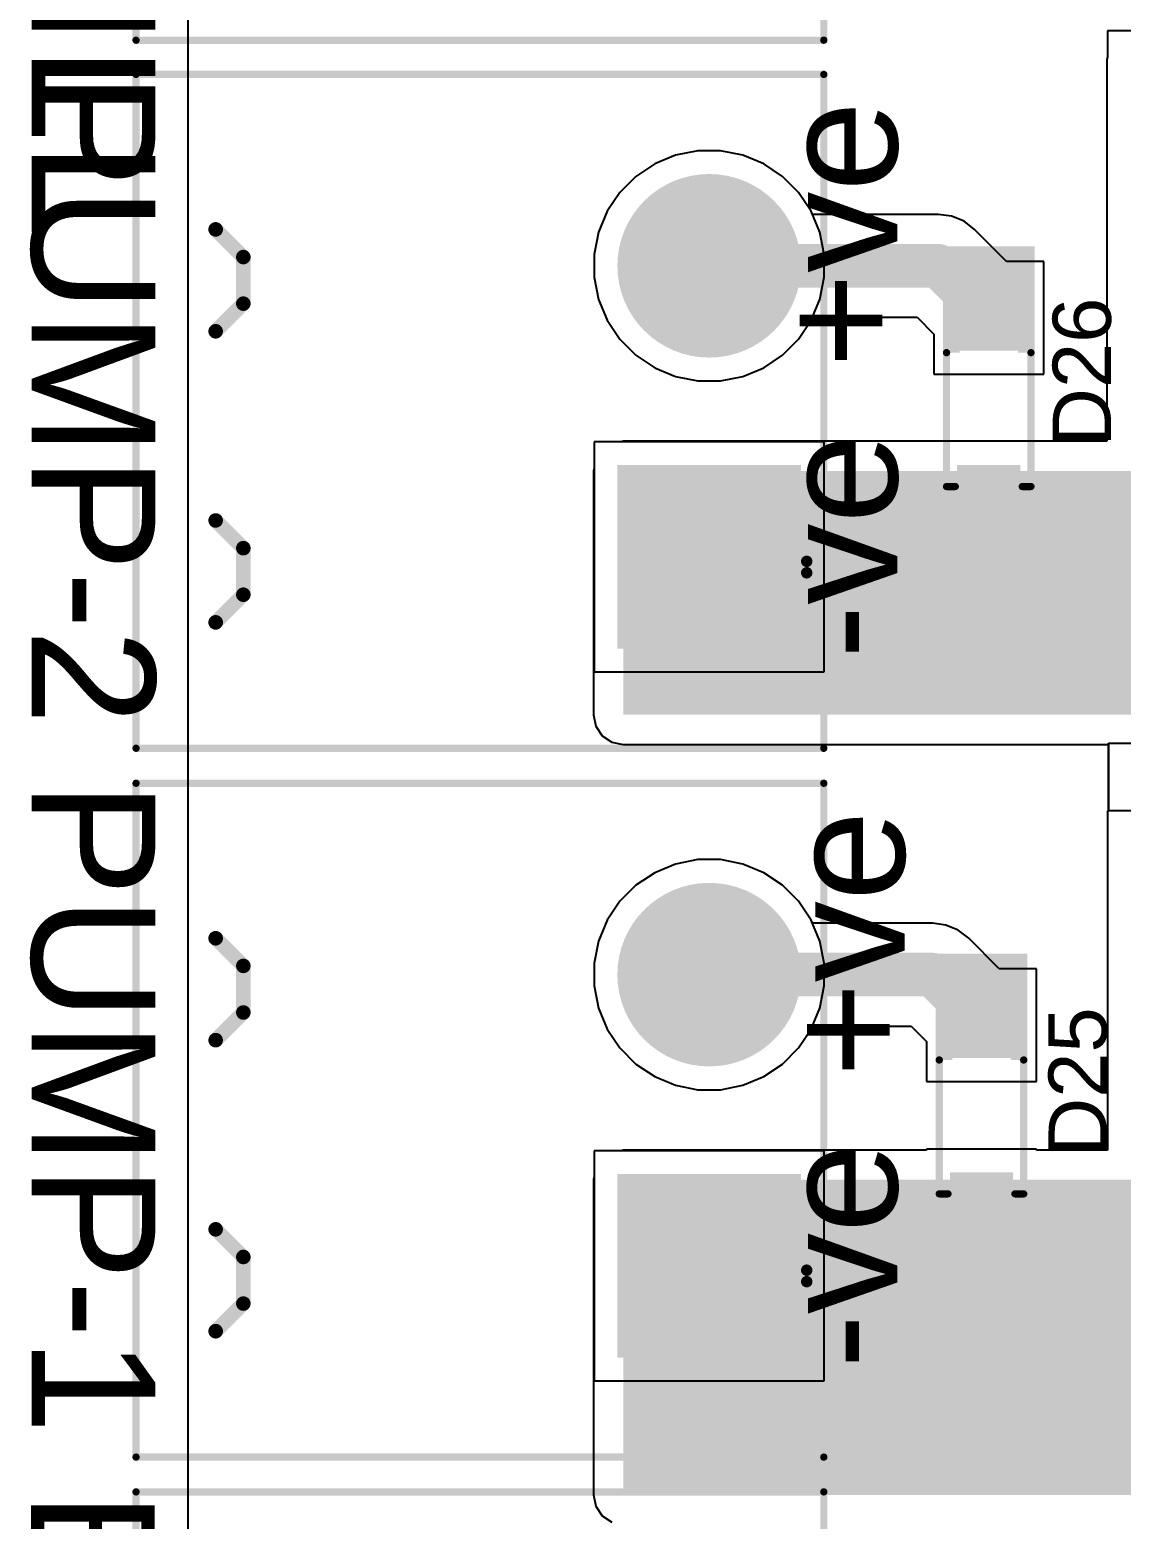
# Model space of a CAD drawing. Header units: millimetres. Extents: x -3 to 5437, y -3 to 5435.
# Drawn here: x -2.76 to 16.28, y 27.61 to 53.6 of the extents above; entities that cross this region are included whole.
import ezdxf

# ---------------------------------------------------------------- set-up
doc = ezdxf.new("R2010")
doc.units = ezdxf.units.MM
for name, color, linetype in [('BottomLayer', 5, 'Continuous'), ('BottomSolder', 6, 'Continuous'), ('MultiLayer', 9, 'Continuous'), ('PadHoleLayer', 156, 'Continuous'), ('TopLayer', 1, 'Continuous'), ('TopOverlay', 2, 'Continuous'), ('TopPaste', 8, 'Continuous'), ('TopSolder', 216, 'Continuous')]:
    doc.layers.add(name, color=color, linetype=linetype)
doc.styles.add('Arial', font='', dxfattribs={"height": 0.2})
doc.styles.get('Arial').set_extended_font_data('Arial')

# ---------------------------------------------------------------- blocks, each defined once
blk = doc.blocks.new('SOD_123_126')
at = {"layer": 'TopLayer'}
for points in [[(-1.1, 0.45), (-1.1, -0.45), (-2.05, -0.45), (-2.05, 0.45)], [(2.05, 0.45), (2.05, -0.45), (1.1, -0.45), (1.1, 0.45)]]:
    blk.add_hatch(color=1, dxfattribs=at).paths.add_polyline_path(points)
at = {"layer": 'TopOverlay'}
for points in [[(0.965, 0.508), (2.819, 0.508), (2.819, 0.8), (0.965, 0.8)], [(2.12, -0.787), (2.819, -0.787), (2.819, 0.787), (2.12, 0.787)], [(0.965, -0.8), (2.819, -0.8), (2.819, -0.508), (0.965, -0.508)]]:
    blk.add_hatch(color=2, dxfattribs=at).paths.add_polyline_path(points)
at = {"layer": 'TopPaste'}
for points in [[(-1.1, 0.45), (-1.1, -0.45), (-2.05, -0.45), (-2.05, 0.45)], [(2.05, 0.45), (2.05, -0.45), (1.1, -0.45), (1.1, 0.45)]]:
    blk.add_hatch(color=8, dxfattribs=at).paths.add_polyline_path(points)
at = {"layer": 'TopSolder'}
for points in [[(-0.998, 0.552), (-0.998, -0.552), (-2.152, -0.552), (-2.152, 0.552)], [(2.152, 0.552), (2.152, -0.552), (0.998, -0.552), (0.998, 0.552)]]:
    blk.add_hatch(color=216, dxfattribs=at).paths.add_polyline_path(points)
at = {"layer": 'TopOverlay', "const_width": 0.127}
for points in [[(-1.372, 0.737), (0.965, 0.737)], [(-1.372, 0.737), (-1.372, 0.584)], [(-1.372, -0.584), (-1.372, -0.737)], [(-1.372, -0.737), (0.965, -0.737)]]:
    blk.add_lwpolyline(points, dxfattribs=at)
at = {"layer": 'TopOverlay', "const_width": 0.0635}
for points in [[(-1.403, 0.737, 1), (-1.34, 0.737, 1)], [(-1.403, 0.737, 1), (-1.34, 0.737, 1)], [(0.933, 0.737, 1), (0.997, 0.737, 1)], [(-1.403, 0.584, 1), (-1.34, 0.584, 1)], [(-1.403, -0.584, 1), (-1.34, -0.584, 1)], [(-1.403, -0.737, 1), (-1.34, -0.737, 1)], [(-1.403, -0.737, 1), (-1.34, -0.737, 1)], [(0.933, -0.737, 1), (0.997, -0.737, 1)]]:
    blk.add_lwpolyline(points, format="xyb", close=True, dxfattribs=at)
blk = doc.blocks.new('SOD_123_127')
at = {"layer": 'TopLayer'}
for points in [[(-1.1, 0.45), (-1.1, -0.45), (-2.05, -0.45), (-2.05, 0.45)], [(2.05, 0.45), (2.05, -0.45), (1.1, -0.45), (1.1, 0.45)]]:
    blk.add_hatch(color=1, dxfattribs=at).paths.add_polyline_path(points)
at = {"layer": 'TopOverlay'}
for points in [[(0.965, 0.508), (2.819, 0.508), (2.819, 0.8), (0.965, 0.8)], [(2.12, -0.787), (2.819, -0.787), (2.819, 0.787), (2.12, 0.787)], [(0.965, -0.8), (2.819, -0.8), (2.819, -0.508), (0.965, -0.508)]]:
    blk.add_hatch(color=2, dxfattribs=at).paths.add_polyline_path(points)
at = {"layer": 'TopPaste'}
for points in [[(-1.1, 0.45), (-1.1, -0.45), (-2.05, -0.45), (-2.05, 0.45)], [(2.05, 0.45), (2.05, -0.45), (1.1, -0.45), (1.1, 0.45)]]:
    blk.add_hatch(color=8, dxfattribs=at).paths.add_polyline_path(points)
at = {"layer": 'TopSolder'}
for points in [[(-0.998, 0.552), (-0.998, -0.552), (-2.152, -0.552), (-2.152, 0.552)], [(2.152, 0.552), (2.152, -0.552), (0.998, -0.552), (0.998, 0.552)]]:
    blk.add_hatch(color=216, dxfattribs=at).paths.add_polyline_path(points)
at = {"layer": 'TopOverlay', "const_width": 0.127}
for points in [[(-1.372, 0.737), (0.965, 0.737)], [(-1.372, 0.737), (-1.372, 0.584)], [(-1.372, -0.584), (-1.372, -0.737)], [(-1.372, -0.737), (0.965, -0.737)]]:
    blk.add_lwpolyline(points, dxfattribs=at)
at = {"layer": 'TopOverlay', "const_width": 0.0635}
for points in [[(-1.403, 0.737, 1), (-1.34, 0.737, 1)], [(-1.403, 0.737, 1), (-1.34, 0.737, 1)], [(0.933, 0.737, 1), (0.997, 0.737, 1)], [(-1.403, 0.584, 1), (-1.34, 0.584, 1)], [(-1.403, -0.584, 1), (-1.34, -0.584, 1)], [(-1.403, -0.737, 1), (-1.34, -0.737, 1)], [(-1.403, -0.737, 1), (-1.34, -0.737, 1)], [(0.933, -0.737, 1), (0.997, -0.737, 1)]]:
    blk.add_lwpolyline(points, format="xyb", close=True, dxfattribs=at)
blk = doc.blocks.new('TBP01R1_508_02BE_345')
at = {"layer": 'BottomLayer'}
blk.add_hatch(color=5, dxfattribs=at).paths.add_polyline_path([(-4.04, 1.5), (-1.04, 1.5), (-1.04, -1.5), (-4.04, -1.5)])
h = blk.add_hatch(color=5, dxfattribs=at)
edge = h.paths.add_edge_path()
edge.add_arc((2.54, 0), 1.5, 0, 360)
at = {"layer": 'BottomSolder'}
blk.add_hatch(color=6, dxfattribs=at).paths.add_polyline_path([(-4.142, 1.602), (-0.938, 1.602), (-0.938, -1.602), (-4.142, -1.602)])
h = blk.add_hatch(color=6, dxfattribs=at)
edge = h.paths.add_edge_path()
edge.add_arc((2.54, 0), 1.602, 0, 360)
at = {"layer": 'MultiLayer'}
blk.add_hatch(color=9, dxfattribs=at).paths.add_polyline_path([(-4.04, 1.5), (-1.04, 1.5), (-1.04, -1.5), (-4.04, -1.5)])
h = blk.add_hatch(color=9, dxfattribs=at)
edge = h.paths.add_edge_path()
edge.add_arc((2.54, 0), 1.5, 0, 360)
at = {"layer": 'PadHoleLayer'}
h = blk.add_hatch(color=156, dxfattribs=at)
edge = h.paths.add_edge_path()
edge.add_arc((-2.54, 0), 0.85, 0, 360)
h = blk.add_hatch(color=156, dxfattribs=at)
edge = h.paths.add_edge_path()
edge.add_arc((2.54, 0), 0.85, 0, 360)
at = {"layer": 'TopLayer'}
blk.add_hatch(color=1, dxfattribs=at).paths.add_polyline_path([(-4.04, 1.5), (-1.04, 1.5), (-1.04, -1.5), (-4.04, -1.5)])
h = blk.add_hatch(color=1, dxfattribs=at)
edge = h.paths.add_edge_path()
edge.add_arc((2.54, 0), 1.5, 0, 360)
at = {"layer": 'TopSolder'}
blk.add_hatch(color=216, dxfattribs=at).paths.add_polyline_path([(-4.142, 1.602), (-0.938, 1.602), (-0.938, -1.602), (-4.142, -1.602)])
h = blk.add_hatch(color=216, dxfattribs=at)
edge = h.paths.add_edge_path()
edge.add_arc((2.54, 0), 1.602, 0, 360)
at = {"layer": 'TopOverlay'}
for points, const_width in [([(-5.88, 10), (5.88, 10)], 0.127), ([(-5.88, 10), (-5.88, -2)], 0.127), ([(5.88, 10), (5.88, -2)], 0.127), ([(-3.683, 8.611), (-3.2, 8.128)], 0.254), ([(-1.905, 8.611), (-2.388, 8.128)], 0.254), ([(1.397, 8.611), (1.88, 8.128)], 0.254), ([(1.397, 8.611), (1.88, 8.128)], 0.254), ([(3.175, 8.611), (2.692, 8.128)], 0.254), ([(3.175, 8.611), (2.692, 8.128)], 0.254), ([(-3.2, 8.128), (-2.388, 8.128)], 0.254), ([(1.88, 8.128), (2.692, 8.128)], 0.254), ([(1.88, 8.128), (2.692, 8.128)], 0.254), ([(-5.88, -2), (5.88, -2)], 0.127)]:
    blk.add_lwpolyline(points, dxfattribs=dict(at, const_width=const_width))
for points, const_width in [([(-5.912, 10, 1), (-5.848, 10, 1)], 0.0635), ([(-5.912, 10, 1), (-5.848, 10, 1)], 0.0635), ([(5.848, 10, 1), (5.912, 10, 1)], 0.0635), ([(5.848, 10, 1), (5.912, 10, 1)], 0.0635), ([(-3.747, 8.611, 1), (-3.619, 8.611, 1)], 0.127), ([(-1.968, 8.611, 1), (-1.841, 8.611, 1)], 0.127), ([(1.333, 8.611, 1), (1.46, 8.611, 1)], 0.127), ([(1.333, 8.611, 1), (1.46, 8.611, 1)], 0.127), ([(3.111, 8.611, 1), (3.239, 8.611, 1)], 0.127), ([(3.111, 8.611, 1), (3.239, 8.611, 1)], 0.127), ([(-3.264, 8.128, 1), (-3.137, 8.128, 1)], 0.127), ([(-3.264, 8.128, 1), (-3.137, 8.128, 1)], 0.127), ([(-2.451, 8.128, 1), (-2.324, 8.128, 1)], 0.127), ([(-2.451, 8.128, 1), (-2.324, 8.128, 1)], 0.127), ([(1.816, 8.128, 1), (1.943, 8.128, 1)], 0.127), ([(1.816, 8.128, 1), (1.943, 8.128, 1)], 0.127), ([(1.816, 8.128, 1), (1.943, 8.128, 1)], 0.127), ([(1.816, 8.128, 1), (1.943, 8.128, 1)], 0.127), ([(2.629, 8.128, 1), (2.756, 8.128, 1)], 0.127), ([(2.629, 8.128, 1), (2.756, 8.128, 1)], 0.127), ([(2.629, 8.128, 1), (2.756, 8.128, 1)], 0.127), ([(2.629, 8.128, 1), (2.756, 8.128, 1)], 0.127), ([(-2.618, -1.702, 1), (-2.818, -1.702, 1)], 0.2), ([(-2.868, -1.702, 1), (-2.768, -1.702, 1)], 0.1), ([(-2.668, -1.702, 1), (-2.568, -1.702, 1)], 0.1), ([(-5.912, -2, 1), (-5.848, -2, 1)], 0.0635), ([(-5.912, -2, 1), (-5.848, -2, 1)], 0.0635), ([(5.848, -2, 1), (5.912, -2, 1)], 0.0635), ([(5.848, -2, 1), (5.912, -2, 1)], 0.0635)]:
    blk.add_lwpolyline(points, format="xyb", close=True, dxfattribs=dict(at, const_width=const_width))
blk = doc.blocks.new('TBP01R1_508_02BE_346')
at = {"layer": 'BottomLayer'}
blk.add_hatch(color=5, dxfattribs=at).paths.add_polyline_path([(-4.04, 1.5), (-1.04, 1.5), (-1.04, -1.5), (-4.04, -1.5)])
h = blk.add_hatch(color=5, dxfattribs=at)
edge = h.paths.add_edge_path()
edge.add_arc((2.54, 0), 1.5, 0, 360)
at = {"layer": 'BottomSolder'}
blk.add_hatch(color=6, dxfattribs=at).paths.add_polyline_path([(-4.142, 1.602), (-0.938, 1.602), (-0.938, -1.602), (-4.142, -1.602)])
h = blk.add_hatch(color=6, dxfattribs=at)
edge = h.paths.add_edge_path()
edge.add_arc((2.54, 0), 1.602, 0, 360)
at = {"layer": 'MultiLayer'}
blk.add_hatch(color=9, dxfattribs=at).paths.add_polyline_path([(-4.04, 1.5), (-1.04, 1.5), (-1.04, -1.5), (-4.04, -1.5)])
h = blk.add_hatch(color=9, dxfattribs=at)
edge = h.paths.add_edge_path()
edge.add_arc((2.54, 0), 1.5, 0, 360)
at = {"layer": 'PadHoleLayer'}
h = blk.add_hatch(color=156, dxfattribs=at)
edge = h.paths.add_edge_path()
edge.add_arc((-2.54, 0), 0.85, 0, 360)
h = blk.add_hatch(color=156, dxfattribs=at)
edge = h.paths.add_edge_path()
edge.add_arc((2.54, 0), 0.85, 0, 360)
at = {"layer": 'TopLayer'}
blk.add_hatch(color=1, dxfattribs=at).paths.add_polyline_path([(-4.04, 1.5), (-1.04, 1.5), (-1.04, -1.5), (-4.04, -1.5)])
h = blk.add_hatch(color=1, dxfattribs=at)
edge = h.paths.add_edge_path()
edge.add_arc((2.54, 0), 1.5, 0, 360)
at = {"layer": 'TopSolder'}
blk.add_hatch(color=216, dxfattribs=at).paths.add_polyline_path([(-4.142, 1.602), (-0.938, 1.602), (-0.938, -1.602), (-4.142, -1.602)])
h = blk.add_hatch(color=216, dxfattribs=at)
edge = h.paths.add_edge_path()
edge.add_arc((2.54, 0), 1.602, 0, 360)
at = {"layer": 'TopOverlay'}
for points, const_width in [([(-5.88, 10), (5.88, 10)], 0.127), ([(-5.88, 10), (-5.88, -2)], 0.127), ([(5.88, 10), (5.88, -2)], 0.127), ([(-3.683, 8.611), (-3.2, 8.128)], 0.254), ([(-1.905, 8.611), (-2.388, 8.128)], 0.254), ([(1.397, 8.611), (1.88, 8.128)], 0.254), ([(1.397, 8.611), (1.88, 8.128)], 0.254), ([(3.175, 8.611), (2.692, 8.128)], 0.254), ([(3.175, 8.611), (2.692, 8.128)], 0.254), ([(-3.2, 8.128), (-2.388, 8.128)], 0.254), ([(1.88, 8.128), (2.692, 8.128)], 0.254), ([(1.88, 8.128), (2.692, 8.128)], 0.254), ([(-5.88, -2), (5.88, -2)], 0.127)]:
    blk.add_lwpolyline(points, dxfattribs=dict(at, const_width=const_width))
for points, const_width in [([(-5.912, 10, 1), (-5.848, 10, 1)], 0.0635), ([(-5.912, 10, 1), (-5.848, 10, 1)], 0.0635), ([(5.848, 10, 1), (5.912, 10, 1)], 0.0635), ([(5.848, 10, 1), (5.912, 10, 1)], 0.0635), ([(-3.747, 8.611, 1), (-3.619, 8.611, 1)], 0.127), ([(-1.968, 8.611, 1), (-1.841, 8.611, 1)], 0.127), ([(1.333, 8.611, 1), (1.46, 8.611, 1)], 0.127), ([(1.333, 8.611, 1), (1.46, 8.611, 1)], 0.127), ([(3.111, 8.611, 1), (3.239, 8.611, 1)], 0.127), ([(3.111, 8.611, 1), (3.239, 8.611, 1)], 0.127), ([(-3.264, 8.128, 1), (-3.137, 8.128, 1)], 0.127), ([(-3.264, 8.128, 1), (-3.137, 8.128, 1)], 0.127), ([(-2.451, 8.128, 1), (-2.324, 8.128, 1)], 0.127), ([(-2.451, 8.128, 1), (-2.324, 8.128, 1)], 0.127), ([(1.816, 8.128, 1), (1.943, 8.128, 1)], 0.127), ([(1.816, 8.128, 1), (1.943, 8.128, 1)], 0.127), ([(1.816, 8.128, 1), (1.943, 8.128, 1)], 0.127), ([(1.816, 8.128, 1), (1.943, 8.128, 1)], 0.127), ([(2.629, 8.128, 1), (2.756, 8.128, 1)], 0.127), ([(2.629, 8.128, 1), (2.756, 8.128, 1)], 0.127), ([(2.629, 8.128, 1), (2.756, 8.128, 1)], 0.127), ([(2.629, 8.128, 1), (2.756, 8.128, 1)], 0.127), ([(-2.618, -1.702, 1), (-2.818, -1.702, 1)], 0.2), ([(-2.868, -1.702, 1), (-2.768, -1.702, 1)], 0.1), ([(-2.668, -1.702, 1), (-2.568, -1.702, 1)], 0.1), ([(-5.912, -2, 1), (-5.848, -2, 1)], 0.0635), ([(-5.912, -2, 1), (-5.848, -2, 1)], 0.0635), ([(5.848, -2, 1), (5.912, -2, 1)], 0.0635), ([(5.848, -2, 1), (5.912, -2, 1)], 0.0635)]:
    blk.add_lwpolyline(points, format="xyb", close=True, dxfattribs=dict(at, const_width=const_width))
blk = doc.blocks.new('TBP01R1_508_02BE_347')
at = {"layer": 'BottomLayer'}
blk.add_hatch(color=5, dxfattribs=at).paths.add_polyline_path([(-4.04, 1.5), (-1.04, 1.5), (-1.04, -1.5), (-4.04, -1.5)])
h = blk.add_hatch(color=5, dxfattribs=at)
edge = h.paths.add_edge_path()
edge.add_arc((2.54, 0), 1.5, 0, 360)
at = {"layer": 'BottomSolder'}
blk.add_hatch(color=6, dxfattribs=at).paths.add_polyline_path([(-4.142, 1.602), (-0.938, 1.602), (-0.938, -1.602), (-4.142, -1.602)])
h = blk.add_hatch(color=6, dxfattribs=at)
edge = h.paths.add_edge_path()
edge.add_arc((2.54, 0), 1.602, 0, 360)
at = {"layer": 'MultiLayer'}
blk.add_hatch(color=9, dxfattribs=at).paths.add_polyline_path([(-4.04, 1.5), (-1.04, 1.5), (-1.04, -1.5), (-4.04, -1.5)])
h = blk.add_hatch(color=9, dxfattribs=at)
edge = h.paths.add_edge_path()
edge.add_arc((2.54, 0), 1.5, 0, 360)
at = {"layer": 'PadHoleLayer'}
h = blk.add_hatch(color=156, dxfattribs=at)
edge = h.paths.add_edge_path()
edge.add_arc((-2.54, 0), 0.85, 0, 360)
h = blk.add_hatch(color=156, dxfattribs=at)
edge = h.paths.add_edge_path()
edge.add_arc((2.54, 0), 0.85, 0, 360)
at = {"layer": 'TopLayer'}
blk.add_hatch(color=1, dxfattribs=at).paths.add_polyline_path([(-4.04, 1.5), (-1.04, 1.5), (-1.04, -1.5), (-4.04, -1.5)])
h = blk.add_hatch(color=1, dxfattribs=at)
edge = h.paths.add_edge_path()
edge.add_arc((2.54, 0), 1.5, 0, 360)
at = {"layer": 'TopSolder'}
blk.add_hatch(color=216, dxfattribs=at).paths.add_polyline_path([(-4.142, 1.602), (-0.938, 1.602), (-0.938, -1.602), (-4.142, -1.602)])
h = blk.add_hatch(color=216, dxfattribs=at)
edge = h.paths.add_edge_path()
edge.add_arc((2.54, 0), 1.602, 0, 360)
at = {"layer": 'TopOverlay'}
for points, const_width in [([(-5.88, 10), (5.88, 10)], 0.127), ([(-5.88, 10), (-5.88, -2)], 0.127), ([(5.88, 10), (5.88, -2)], 0.127), ([(-3.683, 8.611), (-3.2, 8.128)], 0.254), ([(-1.905, 8.611), (-2.388, 8.128)], 0.254), ([(1.397, 8.611), (1.88, 8.128)], 0.254), ([(1.397, 8.611), (1.88, 8.128)], 0.254), ([(3.175, 8.611), (2.692, 8.128)], 0.254), ([(3.175, 8.611), (2.692, 8.128)], 0.254), ([(-3.2, 8.128), (-2.388, 8.128)], 0.254), ([(1.88, 8.128), (2.692, 8.128)], 0.254), ([(1.88, 8.128), (2.692, 8.128)], 0.254), ([(-5.88, -2), (5.88, -2)], 0.127)]:
    blk.add_lwpolyline(points, dxfattribs=dict(at, const_width=const_width))
for points, const_width in [([(-5.912, 10, 1), (-5.848, 10, 1)], 0.0635), ([(-5.912, 10, 1), (-5.848, 10, 1)], 0.0635), ([(5.848, 10, 1), (5.912, 10, 1)], 0.0635), ([(5.848, 10, 1), (5.912, 10, 1)], 0.0635), ([(-3.747, 8.611, 1), (-3.619, 8.611, 1)], 0.127), ([(-1.968, 8.611, 1), (-1.841, 8.611, 1)], 0.127), ([(1.333, 8.611, 1), (1.46, 8.611, 1)], 0.127), ([(1.333, 8.611, 1), (1.46, 8.611, 1)], 0.127), ([(3.111, 8.611, 1), (3.239, 8.611, 1)], 0.127), ([(3.111, 8.611, 1), (3.239, 8.611, 1)], 0.127), ([(-3.264, 8.128, 1), (-3.137, 8.128, 1)], 0.127), ([(-3.264, 8.128, 1), (-3.137, 8.128, 1)], 0.127), ([(-2.451, 8.128, 1), (-2.324, 8.128, 1)], 0.127), ([(-2.451, 8.128, 1), (-2.324, 8.128, 1)], 0.127), ([(1.816, 8.128, 1), (1.943, 8.128, 1)], 0.127), ([(1.816, 8.128, 1), (1.943, 8.128, 1)], 0.127), ([(1.816, 8.128, 1), (1.943, 8.128, 1)], 0.127), ([(1.816, 8.128, 1), (1.943, 8.128, 1)], 0.127), ([(2.629, 8.128, 1), (2.756, 8.128, 1)], 0.127), ([(2.629, 8.128, 1), (2.756, 8.128, 1)], 0.127), ([(2.629, 8.128, 1), (2.756, 8.128, 1)], 0.127), ([(2.629, 8.128, 1), (2.756, 8.128, 1)], 0.127), ([(-2.618, -1.702, 1), (-2.818, -1.702, 1)], 0.2), ([(-2.868, -1.702, 1), (-2.768, -1.702, 1)], 0.1), ([(-2.668, -1.702, 1), (-2.568, -1.702, 1)], 0.1), ([(-5.912, -2, 1), (-5.848, -2, 1)], 0.0635), ([(-5.912, -2, 1), (-5.848, -2, 1)], 0.0635), ([(5.848, -2, 1), (5.912, -2, 1)], 0.0635), ([(5.848, -2, 1), (5.912, -2, 1)], 0.0635)]:
    blk.add_lwpolyline(points, format="xyb", close=True, dxfattribs=dict(at, const_width=const_width))
blk = doc.blocks.new('TBP01R1_508_02BE_348')
at = {"layer": 'BottomLayer'}
blk.add_hatch(color=5, dxfattribs=at).paths.add_polyline_path([(-4.04, 1.5), (-1.04, 1.5), (-1.04, -1.5), (-4.04, -1.5)])
h = blk.add_hatch(color=5, dxfattribs=at)
edge = h.paths.add_edge_path()
edge.add_arc((2.54, 0), 1.5, 0, 360)
at = {"layer": 'BottomSolder'}
blk.add_hatch(color=6, dxfattribs=at).paths.add_polyline_path([(-4.142, 1.602), (-0.938, 1.602), (-0.938, -1.602), (-4.142, -1.602)])
h = blk.add_hatch(color=6, dxfattribs=at)
edge = h.paths.add_edge_path()
edge.add_arc((2.54, 0), 1.602, 0, 360)
at = {"layer": 'MultiLayer'}
blk.add_hatch(color=9, dxfattribs=at).paths.add_polyline_path([(-4.04, 1.5), (-1.04, 1.5), (-1.04, -1.5), (-4.04, -1.5)])
h = blk.add_hatch(color=9, dxfattribs=at)
edge = h.paths.add_edge_path()
edge.add_arc((2.54, 0), 1.5, 0, 360)
at = {"layer": 'PadHoleLayer'}
h = blk.add_hatch(color=156, dxfattribs=at)
edge = h.paths.add_edge_path()
edge.add_arc((-2.54, 0), 0.85, 0, 360)
h = blk.add_hatch(color=156, dxfattribs=at)
edge = h.paths.add_edge_path()
edge.add_arc((2.54, 0), 0.85, 0, 360)
at = {"layer": 'TopLayer'}
blk.add_hatch(color=1, dxfattribs=at).paths.add_polyline_path([(-4.04, 1.5), (-1.04, 1.5), (-1.04, -1.5), (-4.04, -1.5)])
h = blk.add_hatch(color=1, dxfattribs=at)
edge = h.paths.add_edge_path()
edge.add_arc((2.54, 0), 1.5, 0, 360)
at = {"layer": 'TopSolder'}
blk.add_hatch(color=216, dxfattribs=at).paths.add_polyline_path([(-4.142, 1.602), (-0.938, 1.602), (-0.938, -1.602), (-4.142, -1.602)])
h = blk.add_hatch(color=216, dxfattribs=at)
edge = h.paths.add_edge_path()
edge.add_arc((2.54, 0), 1.602, 0, 360)
at = {"layer": 'TopOverlay'}
for points, const_width in [([(-5.88, 10), (-5.88, -2)], 0.127), ([(-5.88, 10), (5.88, 10)], 0.127), ([(5.88, 10), (5.88, -2)], 0.127), ([(-3.683, 8.611), (-3.2, 8.128)], 0.254), ([(-1.905, 8.611), (-2.388, 8.128)], 0.254), ([(1.397, 8.611), (1.88, 8.128)], 0.254), ([(1.397, 8.611), (1.88, 8.128)], 0.254), ([(3.175, 8.611), (2.692, 8.128)], 0.254), ([(3.175, 8.611), (2.692, 8.128)], 0.254), ([(-3.2, 8.128), (-2.388, 8.128)], 0.254), ([(1.88, 8.128), (2.692, 8.128)], 0.254), ([(1.88, 8.128), (2.692, 8.128)], 0.254), ([(-5.88, -2), (5.88, -2)], 0.127)]:
    blk.add_lwpolyline(points, dxfattribs=dict(at, const_width=const_width))
for points, const_width in [([(-5.912, 10, 1), (-5.848, 10, 1)], 0.0635), ([(-5.912, 10, 1), (-5.848, 10, 1)], 0.0635), ([(5.848, 10, 1), (5.912, 10, 1)], 0.0635), ([(5.848, 10, 1), (5.912, 10, 1)], 0.0635), ([(-3.747, 8.611, 1), (-3.619, 8.611, 1)], 0.127), ([(-1.968, 8.611, 1), (-1.841, 8.611, 1)], 0.127), ([(1.333, 8.611, 1), (1.46, 8.611, 1)], 0.127), ([(1.333, 8.611, 1), (1.46, 8.611, 1)], 0.127), ([(3.111, 8.611, 1), (3.239, 8.611, 1)], 0.127), ([(3.111, 8.611, 1), (3.239, 8.611, 1)], 0.127), ([(-3.264, 8.128, 1), (-3.137, 8.128, 1)], 0.127), ([(-3.264, 8.128, 1), (-3.137, 8.128, 1)], 0.127), ([(-2.451, 8.128, 1), (-2.324, 8.128, 1)], 0.127), ([(-2.451, 8.128, 1), (-2.324, 8.128, 1)], 0.127), ([(1.816, 8.128, 1), (1.943, 8.128, 1)], 0.127), ([(1.816, 8.128, 1), (1.943, 8.128, 1)], 0.127), ([(1.816, 8.128, 1), (1.943, 8.128, 1)], 0.127), ([(1.816, 8.128, 1), (1.943, 8.128, 1)], 0.127), ([(2.629, 8.128, 1), (2.756, 8.128, 1)], 0.127), ([(2.629, 8.128, 1), (2.756, 8.128, 1)], 0.127), ([(2.629, 8.128, 1), (2.756, 8.128, 1)], 0.127), ([(2.629, 8.128, 1), (2.756, 8.128, 1)], 0.127), ([(-2.618, -1.702, 1), (-2.818, -1.702, 1)], 0.2), ([(-2.868, -1.702, 1), (-2.768, -1.702, 1)], 0.1), ([(-2.668, -1.702, 1), (-2.568, -1.702, 1)], 0.1), ([(-5.912, -2, 1), (-5.848, -2, 1)], 0.0635), ([(-5.912, -2, 1), (-5.848, -2, 1)], 0.0635), ([(5.848, -2, 1), (5.912, -2, 1)], 0.0635), ([(5.848, -2, 1), (5.912, -2, 1)], 0.0635)]:
    blk.add_lwpolyline(points, format="xyb", close=True, dxfattribs=dict(at, const_width=const_width))

msp = doc.modelspace()

# ---------------------------------------------------------------- hatches: boundary and pattern name
at = {"layer": 'TopLayer'}
for points in [[(7.591, 41.645), (25.437, 41.645), (25.437, 45.901), (7.591, 45.901)], [(7.591, 28.03), (25.26, 28.03), (25.26, 33.53), (7.591, 33.53)]]:
    msp.add_hatch(color=1, dxfattribs=at).paths.add_polyline_path(points)

# ---------------------------------------------------------------- linework, layer by layer
at = {"layer": 'BottomLayer'}
for p, q in [((0.003, 2.754), (0.003, 115.689)), ((8.893, 51.489), (8.505, 51.412)), ((9.289, 51.489), (8.893, 51.489)), ((9.677, 51.412), (9.289, 51.489)), ((8.14, 51.26), (7.811, 51.041)), ((8.505, 51.412), (8.14, 51.26)), ((10.042, 51.26), (9.677, 51.412)), ((10.371, 51.041), (10.042, 51.26)), ((7.811, 51.041), (7.531, 50.761)), ((10.651, 50.761), (10.371, 51.041)), ((7.531, 50.761), (7.312, 50.432)), ((10.871, 50.432), (10.651, 50.761)), ((7.312, 50.432), (7.16, 50.067)), ((11.022, 50.067), (10.871, 50.432)), ((7.16, 50.067), (7.083, 49.679)), ((11.099, 49.679), (11.022, 50.067)), ((7.083, 49.679), (7.083, 49.283)), ((11.099, 49.283), (11.099, 49.679)), ((7.083, 49.283), (7.16, 48.895)), ((11.022, 48.895), (11.099, 49.283)), ((7.16, 48.895), (7.312, 48.53)), ((10.871, 48.53), (11.022, 48.895)), ((7.312, 48.53), (7.531, 48.201)), ((10.651, 48.201), (10.871, 48.53)), ((7.531, 48.201), (7.811, 47.921)), ((10.371, 47.921), (10.651, 48.201)), ((7.811, 47.921), (8.14, 47.701)), ((10.042, 47.701), (10.371, 47.921)), ((8.14, 47.701), (8.505, 47.55)), ((9.677, 47.55), (10.042, 47.701)), ((8.505, 47.55), (8.893, 47.473)), ((8.893, 47.473), (9.289, 47.473)), ((9.289, 47.473), (9.677, 47.55)), ((11.099, 46.409), (7.083, 46.409)), ((7.083, 46.409), (7.083, 42.393)), ((11.099, 42.393), (11.099, 46.409)), ((7.083, 42.393), (11.099, 42.393)), ((8.505, 39.041), (8.14, 38.889)), ((8.893, 39.118), (8.505, 39.041)), ((9.289, 39.118), (8.893, 39.118)), ((9.677, 39.041), (9.289, 39.118)), ((10.042, 38.889), (9.677, 39.041)), ((8.14, 38.889), (7.811, 38.67)), ((10.371, 38.67), (10.042, 38.889)), ((7.811, 38.67), (7.531, 38.39)), ((10.651, 38.39), (10.371, 38.67)), ((7.531, 38.39), (7.312, 38.061)), ((10.871, 38.061), (10.651, 38.39)), ((7.312, 38.061), (7.16, 37.696)), ((11.022, 37.696), (10.871, 38.061)), ((7.16, 37.696), (7.083, 37.308)), ((11.099, 37.308), (11.022, 37.696)), ((7.083, 37.308), (7.083, 36.912)), ((11.099, 36.912), (11.099, 37.308)), ((7.083, 36.912), (7.16, 36.524)), ((11.022, 36.524), (11.099, 36.912)), ((7.16, 36.524), (7.312, 36.159)), ((10.871, 36.159), (11.022, 36.524)), ((7.312, 36.159), (7.531, 35.83)), ((10.651, 35.83), (10.871, 36.159)), ((7.531, 35.83), (7.811, 35.55)), ((10.371, 35.55), (10.651, 35.83)), ((7.811, 35.55), (8.14, 35.33)), ((10.042, 35.33), (10.371, 35.55)), ((8.14, 35.33), (8.505, 35.179)), ((8.505, 35.179), (8.893, 35.102)), ((8.893, 35.102), (9.289, 35.102)), ((9.289, 35.102), (9.677, 35.179)), ((9.677, 35.179), (10.042, 35.33)), ((11.099, 34.038), (7.083, 34.038)), ((7.083, 34.038), (7.083, 30.022)), ((11.099, 30.022), (11.099, 34.038)), ((7.083, 30.022), (11.099, 30.022))]:
    msp.add_line(p, q, dxfattribs=at)
at = {"layer": 'TopLayer'}
for p, q in [((0.003, 2.754), (0.003, 115.689)), ((16.497, 53.583), (16.039, 53.583)), ((16.039, 53.583), (16.039, 53.125)), ((16.039, 53.125), (16.029, 53.075)), ((16.029, 53.075), (16.029, 46.419)), ((8.893, 51.489), (8.505, 51.412)), ((9.289, 51.489), (8.893, 51.489)), ((9.677, 51.412), (9.289, 51.489)), ((8.14, 51.26), (7.811, 51.041)), ((8.505, 51.412), (8.14, 51.26)), ((10.042, 51.26), (9.677, 51.412)), ((10.371, 51.041), (10.042, 51.26)), ((7.811, 51.041), (7.531, 50.761)), ((10.651, 50.761), (10.371, 51.041)), ((7.531, 50.761), (7.312, 50.432)), ((10.871, 50.432), (10.651, 50.761)), ((7.312, 50.432), (7.16, 50.067)), ((10.893, 50.378), (10.871, 50.432)), ((13.089, 50.378), (10.893, 50.378)), ((13.321, 50.347), (13.089, 50.378)), ((13.537, 50.257), (13.321, 50.347)), ((13.723, 50.115), (13.537, 50.257)), ((7.16, 50.067), (7.083, 49.679)), ((14.28, 49.558), (13.723, 50.115)), ((7.083, 49.679), (7.083, 49.283)), ((14.927, 49.558), (14.28, 49.558)), ((14.927, 47.592), (14.927, 49.558)), ((7.083, 49.283), (7.16, 48.895)), ((7.16, 48.895), (7.312, 48.53)), ((7.312, 48.53), (7.531, 48.201)), ((10.651, 48.201), (10.871, 48.53)), ((10.871, 48.53), (10.893, 48.584)), ((10.893, 48.584), (12.717, 48.584)), ((12.717, 48.584), (13.011, 48.29)), ((7.531, 48.201), (7.811, 47.921)), ((10.371, 47.921), (10.651, 48.201)), ((13.011, 48.29), (13.011, 47.592)), ((7.811, 47.921), (8.14, 47.701)), ((10.042, 47.701), (10.371, 47.921)), ((8.14, 47.701), (8.505, 47.55)), ((9.677, 47.55), (10.042, 47.701)), ((13.011, 47.592), (14.927, 47.592)), ((8.505, 47.55), (8.893, 47.473)), ((8.893, 47.473), (9.289, 47.473)), ((9.289, 47.473), (9.677, 47.55)), ((7.541, 46.409), (7.083, 46.409)), ((7.083, 46.409), (7.083, 45.951)), ((7.591, 46.419), (7.541, 46.409)), ((16.029, 46.419), (7.591, 46.419)), ((7.083, 45.951), (7.073, 45.901)), ((7.073, 45.901), (7.073, 41.645)), ((7.073, 41.645), (7.113, 41.447)), ((7.113, 41.447), (7.225, 41.279)), ((7.225, 41.279), (7.393, 41.167)), ((7.393, 41.167), (7.591, 41.127)), ((7.591, 41.127), (16.056, 41.127)), ((16.056, 39.968), (16.056, 41.148)), ((16.056, 41.148), (16.925, 41.148)), ((16.056, 41.127), (16.056, 39.968)), ((16.056, 39.968), (16.039, 39.968)), ((16.039, 39.968), (16.039, 34.048)), ((16.925, 39.968), (16.056, 39.968)), ((8.505, 39.041), (8.14, 38.889)), ((8.893, 39.118), (8.505, 39.041)), ((9.289, 39.118), (8.893, 39.118)), ((9.677, 39.041), (9.289, 39.118)), ((10.042, 38.889), (9.677, 39.041)), ((8.14, 38.889), (7.811, 38.67)), ((10.371, 38.67), (10.042, 38.889)), ((7.811, 38.67), (7.531, 38.39)), ((10.651, 38.39), (10.371, 38.67)), ((7.531, 38.39), (7.312, 38.061)), ((10.871, 38.061), (10.651, 38.39)), ((7.312, 38.061), (7.16, 37.696)), ((10.893, 38.007), (10.871, 38.061)), ((12.988, 38.007), (10.893, 38.007)), ((13.22, 37.976), (12.988, 38.007)), ((13.437, 37.886), (13.22, 37.976)), ((7.16, 37.696), (7.083, 37.308)), ((13.622, 37.744), (13.437, 37.886)), ((14.153, 37.214), (13.622, 37.744)), ((7.083, 37.308), (7.083, 36.912)), ((14.8, 37.214), (14.153, 37.214)), ((14.8, 35.248), (14.8, 37.214)), ((7.083, 36.912), (7.16, 36.524)), ((7.16, 36.524), (7.312, 36.159)), ((7.312, 36.159), (7.531, 35.83)), ((10.651, 35.83), (10.871, 36.159)), ((10.871, 36.159), (10.893, 36.213)), ((10.893, 36.213), (12.617, 36.213)), ((12.617, 36.213), (12.884, 35.946)), ((12.884, 35.946), (12.884, 35.248)), ((7.531, 35.83), (7.811, 35.55)), ((10.371, 35.55), (10.651, 35.83)), ((7.811, 35.55), (8.14, 35.33)), ((10.042, 35.33), (10.371, 35.55)), ((8.14, 35.33), (8.505, 35.179)), ((8.505, 35.179), (8.893, 35.102)), ((8.893, 35.102), (9.289, 35.102)), ((9.289, 35.102), (9.677, 35.179)), ((9.677, 35.179), (10.042, 35.33)), ((12.884, 35.248), (14.8, 35.248)), ((14.8, 34.064), (12.884, 34.064)), ((12.884, 34.064), (12.884, 34.048)), ((14.8, 34.048), (14.8, 34.064)), ((7.541, 34.038), (7.083, 34.038)), ((7.083, 34.038), (7.083, 33.58)), ((7.591, 34.048), (7.541, 34.038)), ((12.884, 34.048), (7.591, 34.048)), ((16.039, 34.048), (14.8, 34.048)), ((7.083, 33.58), (7.073, 33.53)), ((7.073, 33.53), (7.073, 28.03)), ((7.073, 28.03), (7.113, 27.832)), ((7.113, 27.832), (7.225, 27.664)), ((7.225, 27.664), (7.393, 27.552))]:
    msp.add_line(p, q, dxfattribs=at)
at = {"layer": 'TopLayer', "const_width": 0.762}
for points in [[(9.091, 49.481), (13.089, 49.481)], [(13.089, 49.481), (13.969, 48.6)], [(13.969, 48.575), (13.969, 48.6)], [(9.091, 37.11), (12.988, 37.11)], [(12.988, 37.11), (13.842, 36.256)], [(13.842, 36.231), (13.842, 36.256)]]:
    msp.add_lwpolyline(points, dxfattribs=at)
at = {"layer": 'TopLayer', "const_width": 0.381}
for points in [[(8.901, 49.481, 1), (9.282, 49.481, 1)], [(12.898, 49.481, 1), (13.279, 49.481, 1)], [(12.898, 49.481, 1), (13.279, 49.481, 1)], [(13.779, 48.6, 1), (14.16, 48.6, 1)], [(13.779, 48.6, 1), (14.16, 48.6, 1)], [(13.779, 48.575, 1), (14.16, 48.575, 1)], [(8.901, 37.11, 1), (9.282, 37.11, 1)], [(12.798, 37.11, 1), (13.179, 37.11, 1)], [(12.798, 37.11, 1), (13.179, 37.11, 1)], [(13.652, 36.256, 1), (14.033, 36.256, 1)], [(13.652, 36.256, 1), (14.033, 36.256, 1)], [(13.652, 36.231, 1), (14.033, 36.231, 1)]]:
    msp.add_lwpolyline(points, format="xyb", close=True, dxfattribs=at)

# ---------------------------------------------------------------- block references
at = {"rotation": 90}
for name, p in [('TBP01R1_508_02BE_345', (9.091, 59.298)), ('TBP01R1_508_02BE_346', (9.091, 46.941)), ('SOD_123_126', (13.969, 47)), ('TBP01R1_508_02BE_347', (9.091, 34.57)), ('SOD_123_127', (13.842, 34.656)), ('TBP01R1_508_02BE_348', (9.091, 22.203))]:
    msp.add_blockref(name, p, dxfattribs=at)

# ---------------------------------------------------------------- texts
at = {"layer": 'TopOverlay', "style": 'Arial'}
for s, height, rotation, p in [('AUTO FILL', 2.159, 270, (-2.732, 65.216)), ('PUMP-2', 2.159, 270, (-2.732, 52.859)), ('+ve', 2.032, 90, (12.374, 47.699)), ('D26', 1.016, 90, (16.1, 46.322)), ('-ve', 2.032, 90, (12.374, 42.619)), ('PUMP-1', 2.159, 270, (-2.732, 40.488)), ('+ve', 2.032, 90, (12.501, 35.318)), ('D25', 1.016, 90, (16.027, 33.936)), ('-ve', 2.032, 90, (12.374, 30.238)), ('BATTERY', 2.159, 270, (-2.743, 28.093))]:
    msp.add_text(s, height=height, rotation=rotation, dxfattribs=at).set_placement(p)

doc.saveas('drawing.dxf')
